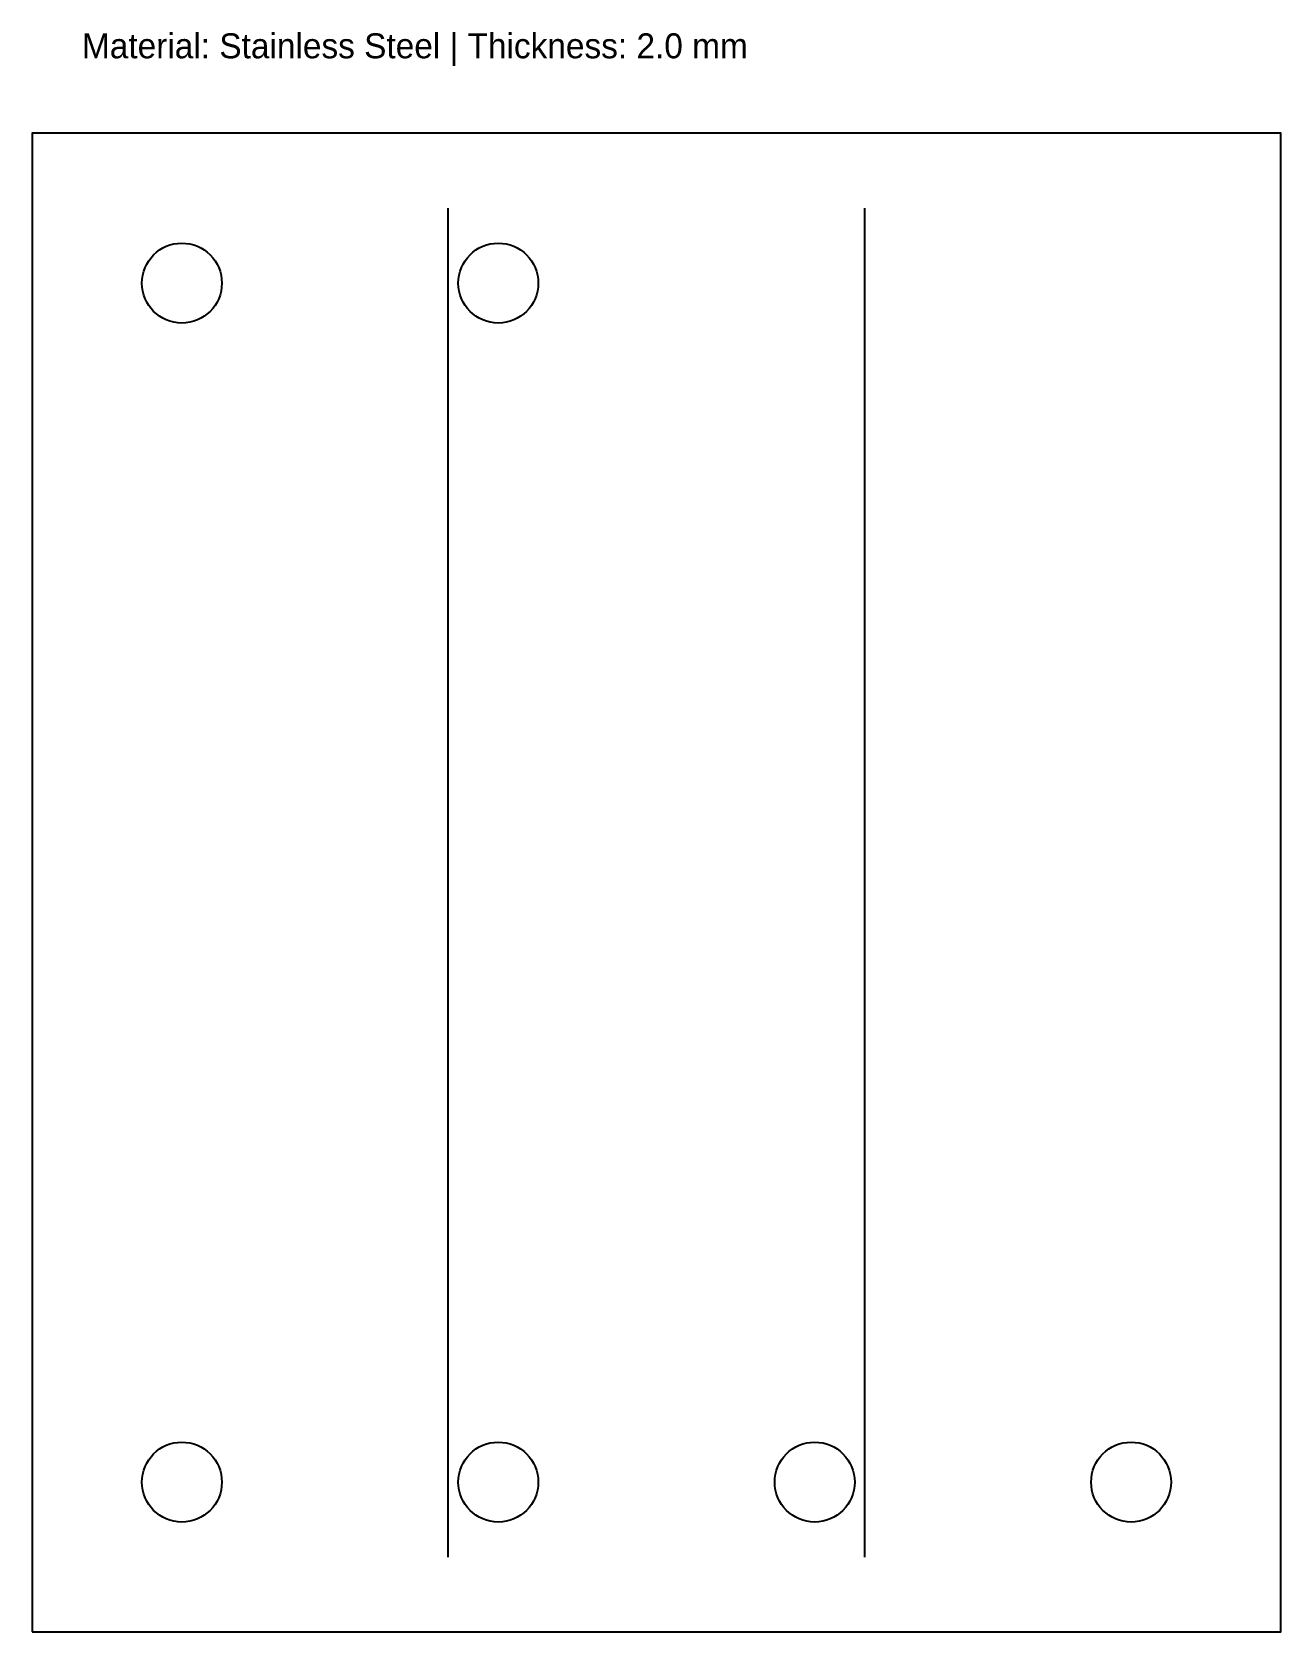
# Model space of a CAD drawing. Header units: metres. Extents: x 0 to 250, y 0 to 320.
import ezdxf

# ---------------------------------------------------------------- set-up
doc = ezdxf.new("R2010")
doc.units = ezdxf.units.M

msp = doc.modelspace()

# ---------------------------------------------------------------- linework, layer by layer
at = {"layer": 'BRAKE'}
for p, q in [((83.33, 15), (83.33, 285)), ((166.67, 15), (166.67, 285))]:
    msp.add_line(p, q, dxfattribs=at)
at = {"layer": 'DRILL'}
for centre in [(30, 270), (93.33, 270), (30, 30), (93.33, 30), (156.67, 30), (220, 30)]:
    msp.add_circle(centre, 8, dxfattribs=at)
at = {"layer": 'OUTLINE'}
msp.add_lwpolyline([(0, 0), (250, 0), (250, 300), (0, 300)], close=True, dxfattribs=at)

# ---------------------------------------------------------------- texts
at = {"layer": 'NOTES'}
msp.add_text('Material: Stainless Steel | Thickness: 2.0 mm', height=5, dxfattribs=at).set_placement((10, 315))

doc.saveas('drawing.dxf')
